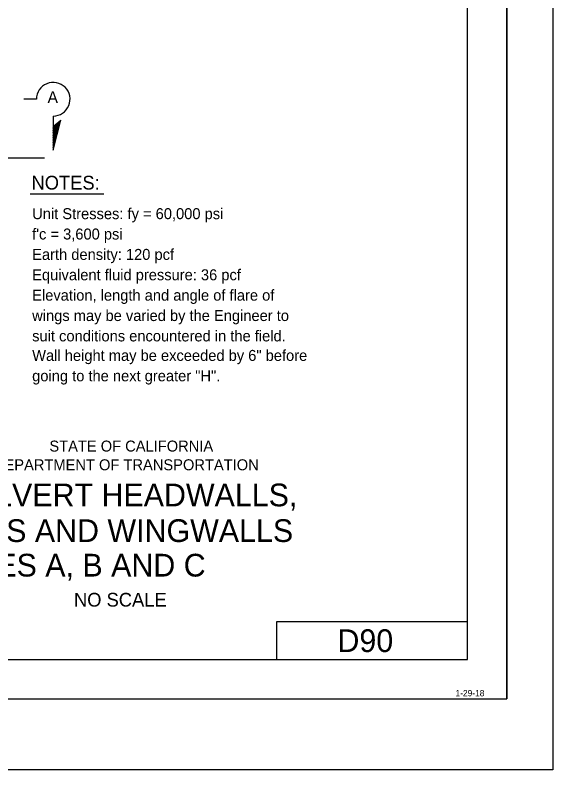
# Model space of a CAD drawing. Extents: x -894 to 866, y -476 to 714.
# Drawn here: x 522.7 to 866, y -476.4 to 5.1 of the extents above; entities that cross this region are included whole.
import ezdxf

# ---------------------------------------------------------------- set-up
doc = ezdxf.new("R2010")
doc.units = 0
for name, color, linetype in [('10 Sheet Format', 7, 'Continuous'), ('22 Misc Cnst Det', 7, 'Continuous'), ('57 Undefined', 7, 'Continuous'), ('60 Nongeo Data', 7, 'Continuous')]:
    doc.layers.add(name, color=color, linetype=linetype)

msp = doc.modelspace()

# ---------------------------------------------------------------- linework, layer by layer
at = {"layer": '10 Sheet Format'}
for p, q in [((836.58, 668.96), (836.58, -431.04)), ((811.55, -406.04), (811.55, 643.96)), ((811.57, -381.94), (689.52, -381.94)), ((689.52, -381.94), (689.52, -406.04)), ((198.77, -406.04), (811.55, -406.04)), ((-863.43, -431.04), (836.58, -431.04)), ((836.58, -431.05), (836.58, -431.05))]:
    msp.add_line(p, q, dxfattribs=at)
for points in [[(-894.04, 713.55), (865.96, 713.55), (865.96, -476.45), (-894.04, -476.45)], [(-863.43, -431.04), (836.58, -431.04), (836.58, 668.96), (-863.43, 668.96)]]:
    msp.add_lwpolyline(points, close=True, dxfattribs=at)
at = {"layer": '22 Misc Cnst Det'}
for p, q in [((536.35, -48.53), (528.2, -48.53)), ((547.07, -59.25), (547.07, -80.95)), ((547.07, -80.95), (551.9, -62)), ((547.07, -65.92), (551.9, -62)), ((547.07, -79.39), (551.4, -62.41)), ((547.07, -77.84), (550.9, -62.81)), ((547.07, -76.28), (550.4, -63.22)), ((547.07, -74.72), (549.9, -63.62)), ((547.07, -73.16), (549.4, -64.03)), ((547.07, -71.6), (548.9, -64.44)), ((547.07, -70.04), (548.4, -64.84)), ((547.07, -68.49), (547.9, -65.25)), ((547.07, -66.93), (547.4, -65.65))]:
    msp.add_line(p, q, dxfattribs=at)
msp.add_arc((547.07, -48.53), 10.72, 270, 180.0005, dxfattribs=at)
at = {"layer": '57 Undefined'}
msp.add_line((532.36, -108.92), (579.27, -108.92), dxfattribs=at)
at = {"layer": '60 Nongeo Data'}
msp.add_line((541.44, -86.23), (479.16, -86.23), dxfattribs=at)

# ---------------------------------------------------------------- texts
at = {"layer": '10 Sheet Format'}
for s, height, p in [('STATE OF CALIFORNIA', 7, (544.6, -273.34)), ('DEPARTMENT OF TRANSPORTATION', 7, (509.19, -285.27)), ('PIPE CULVERT HEADWALLS,', 14.5, (432.41, -308.29)), ('ENDWALLS AND WINGWALLS', 14.5, (423.28, -331.05)), ('TYPES A, B AND C', 14.5, (473.01, -353.08)), ('NO SCALE', 8.75, (560.29, -372.25)), ('1-29-18', 4, (803.79, -429.46))]:
    msp.add_text(s, height=height, dxfattribs=at).set_placement(p)
at = {"layer": '57 Undefined'}
for s, height, p in [('A', 7.5, (543.41, -51.02)), ('NOTES:', 8.75, (533.17, -106.16)), ('Unit Stresses: fy = 60,000 psi', 7, (533.61, -125.06)), ("f'c = 3,600 psi", 7, (533.61, -138.06)), ('Earth density: 120 pcf', 7, (533.61, -151.06)), ('Equivalent fluid pressure: 36 pcf', 7, (533.61, -164.06)), ('Elevation, length and angle of flare of', 7, (533.61, -177.06)), ('wings may be varied by the Engineer to', 7, (533.61, -190.06)), ('suit conditions encountered in the field.', 7, (533.61, -203.06)), ('Wall height may be exceeded by 6" before', 7, (533.61, -215.5)), ('going to the next greater "H".', 7, (533.61, -228.5))]:
    msp.add_text(s, height=height, dxfattribs=at).set_placement(p)
at = {"layer": '60 Nongeo Data'}
msp.add_text('D90', height=14.5, dxfattribs=at).set_placement((728.46, -401.24))

doc.saveas('drawing.dxf')
